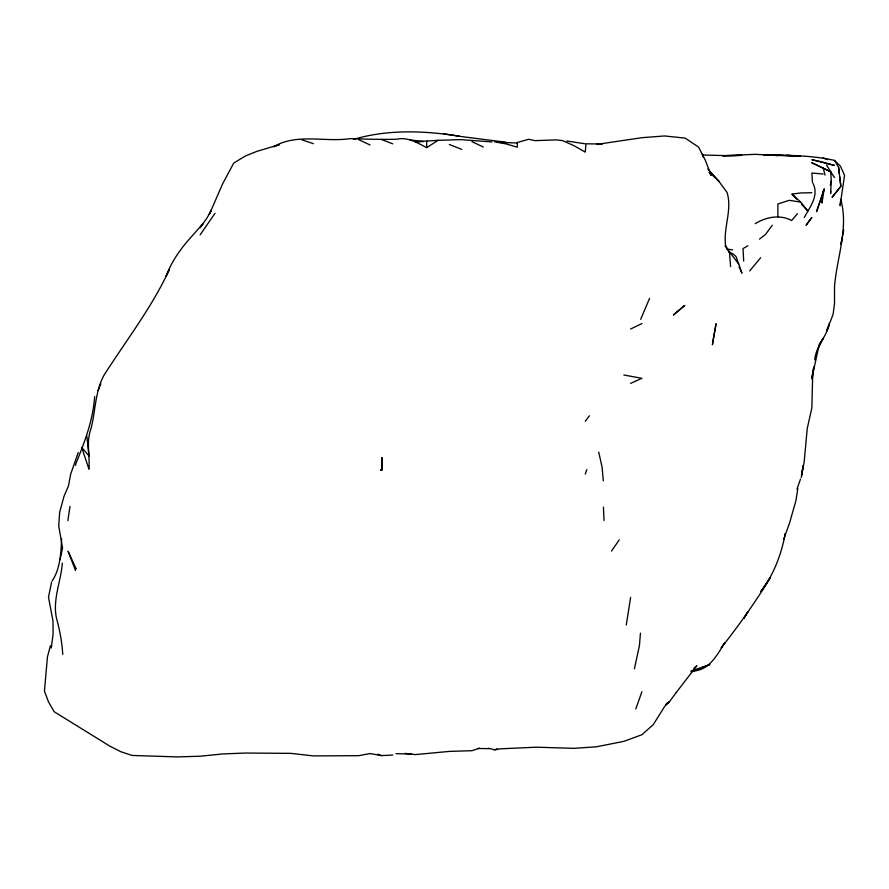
<?xml version="1.0" encoding="UTF-8"?>
<svg xmlns="http://www.w3.org/2000/svg" width="889" height="889" viewBox="0 0 889 889"><rect width="100%" height="100%" fill="white"/><g stroke="black" fill="none" stroke-linecap="round" stroke-linejoin="round"><path stroke-width="1.33" d="M830.659 190.824L830.648 193.546L831.271 180.823L830.704 171.81L826.492 164.976M381.87 470.181L381.937 457.735L381.87 470.181L380.481 469.97L381.359 470.192M52.007 581.206C60.396 568.627 60.908 553.258 61.597 538.623M640.447 633.146L639.424 645.636L634.379 668.884M822.458 197.747L821.969 203.014L824.203 188.646M822.825 193.791L823.07 191.157M813.768 366.935L812.568 379.325L811.857 407.862L807.234 428.565L804.189 461.836L801.545 475.248M626.278 624.967L630.601 597.419M51.273 647.981L53.118 633.835L52.984 621.011L48.495 597.252L51.484 582.451M94.656 396.527C93.078 420.175 84.688 442.089 75.832 463.736L75.476 465.38M62.319 563.115C60.93 581.739 52.295 599.908 56.596 618.733C59.807 630.401 62.041 642.336 62.752 654.437M777.875 155.142L800.533 156.153L766.54 155.119C789.243 155.219 812.302 155.408 834.515 160.398L840.461 166.176L844.55 175.4L840.083 205.637L840.783 199.392C848.862 228.906 836.649 257.688 834.515 286.958L834.515 303.416L833.126 314.306L826.526 331.197L829.415 323.64C826.748 336.798 815.824 345.965 814.769 359.789M67.864 520.665L69.987 506.352M797.811 488.539L795.944 500.54L789.565 523.021L783.798 539.012M801.311 477.482L803.256 465.514L801.5 475.359M813.535 368.257L811.679 378.814L819.38 344.01L823.192 338.287L817.647 349.41M841.894 239.285L840.95 244.386L843.705 229.718M60.052 559.681L62.586 548.068L58.718 525.944L59.641 512.331L63.875 496.807M830.282 185.134L831.271 180.823M233.574 163.365L222.761 183.578L209.393 214.216L211.426 210.015L207.026 217.938L200.103 227.662L203.025 223.617L188.768 239.73C179.322 250.531 171.121 262.644 166.11 276.168L169.321 269.567C151.852 307.583 126.038 340.52 103.769 375.614C94.979 392.249 95.556 411.096 90.945 428.854C86.011 442.055 89.933 455.635 88.989 469.225L81.655 447.3L89.089 456.079L86.811 436.021M50.417 645.692L47.417 657.038L44.45 691.164L48.517 701.899L54.162 711.711L109.469 745.927L120.793 751.705L132.128 755.45L177.444 756.917L200.103 756.217L222.761 753.939L245.42 753.039L290.725 753.361L313.384 755.906L358.7 755.683L370.035 753.55L381.359 755.594L392.694 755.083M784.676 535.778L785.254 533.611C781.453 554.069 773.674 574.95 760.873 591.496L770.463 577.406C755.506 601.931 739.081 625.234 721.223 647.792L724.857 642.636C716.778 655.437 708.711 671.595 691.009 671.073L709.9 664.55L691.02 671.973M635.791 708.955L641.925 691.675M585.284 474.037L586.807 469.603M78.265 452.468L70.653 474.237L68.442 486.039L64.152 495.984M796.944 489.15L800.533 479.027M98.134 390.549L100.824 383.904M640.68 319.329L649.581 298.304M619.266 539.823L611.51 551.036M804.234 217.538C809.812 207.037 819.258 195.747 813.002 183.345M200.103 234.885L214.994 213.338M676.018 692.809L696.887 665.728L693.831 668.328M749.694 270.912L760.628 257.766M772.263 225.239L765.507 234.418L759.462 239.108M675.907 692.964L669.184 702.066L664.583 706.566L653.259 724.646L641.925 734.725L623.922 741.337L596.608 746.771L573.95 748.349L536.5 747.193L500.896 748.794L494.651 749.838L488.361 748.238M585.284 421.286L589.363 415.796M797.489 213.638L791.632 220.539C779.975 214.182 766.051 216.983 755.217 223.661M665.728 704.344L669.184 702.066L666.728 703.31M234.085 162.876L245.42 155.986L256.743 151.408L279.402 144.685L273.723 146.707C297.137 132.939 324.941 142.496 350.31 138.606C365.779 139.151 381.259 139.629 396.738 139.24C407.44 136.684 417.53 142.896 426.676 147.652L438.01 140.34L460.658 139.629L492.017 141.918M747.927 245.764L743.015 248.598L743.693 261.066M630.601 329.019L641.925 323.54M630.601 383.392L641.925 378.303L623.822 375.002M494.651 749.838L497.162 748.749M353.666 139.34C388.404 129.061 425.809 130.65 461.28 136.55L505.974 142.24M479.549 748.205L471.992 750.694L449.334 751.405L415.352 754.594L405.284 753.372M796.711 199.136L792.043 194.135L800.533 192.969L811.857 192.724M438.01 140.34L415.352 141.773L423.342 141.518L410.173 139.895M602.075 144.229L596.608 144.407L641.925 137.695L664.583 135.961L685.141 138.117L698.565 147.074L705.422 160.487L711.178 175.411L709.111 172.244M601.664 143.985L585.94 143.818L585.284 152.119L573.95 145.674L562.626 140.629L556.481 139.895L535.111 140.64L528.633 139.273L517.309 142.518L517.309 147.185L505.974 143.874L494.651 141.84M477.693 748.482L488.672 748.649M396.005 753.65L411.329 754.061M496.673 142.273L516.498 142.973M702.343 154.997L732.558 155.786L741.793 155.319L722.624 155.731L755.217 154.33L777.875 155.486L771.463 155.231M768.974 155.131L763.784 154.942L768.907 155.131M791.054 155.453L786.932 155.219M823.192 174.022L811.857 173.033L812.435 182.356M726.424 248.987L732.558 249.876M566.815 141.029L584.784 143.729M800.533 202.059L789.199 200.325L777.875 204.003L777.875 216.838M459.524 136.25L443.5 133.739M302.06 139.884L313.384 143.685M377.581 754.172L381.359 755.594M381.359 139.406L392.694 143.829M449.334 144.485L461.724 149.374M823.181 157.875L827.403 159.598M830.704 171.81L811.857 162.731L830.704 171.81L834.515 177.567M358.7 139.651L370.035 144.951M471.992 141.673L483.316 147.029M728.88 251.909L732.558 253.732M792.043 194.135L800.8 202.159L807.912 211.126L801.378 204.126M733.425 254.143L736.125 256.699L741.926 273.134L739.092 266.8M707.755 168.999L718.901 181.345L709.9 172.155L718.901 181.345L727.035 192.413C732.525 210.026 723.09 227.695 725.613 245.564L729.513 252.876L730.58 266.578M725.068 245.875L738.77 264.133M712.456 174.666L713.923 176.733M834.515 160.398L838.571 167.265L840.85 186.346L832.204 197.114L840.85 186.346L839.705 176.811M823.192 167.877L825.048 175.077M598.708 452.068L602.064 467.092L603.309 480.893M702.477 154.275L703.032 156.853M838.571 167.265L839.383 174.077M603.42 507.119L604.042 520.565M426.676 140.873L426.676 147.652M713.9 335.431L712.422 344.754L716.101 323.629L713.9 335.431M75.909 568.349L75.476 570.371L68.075 551.236L75.909 568.349M824.047 189.724L816.569 211.582L824.047 189.724M747.693 612.177L743.882 618.322L747.693 612.177M809.501 220.572L806.067 225.284L811.857 217.394L809.501 220.572M684.663 305.472L673.495 314.895L684.663 305.472M820.614 161.587L811.857 159.72L834.515 165.421L820.614 161.587"/></g></svg>
